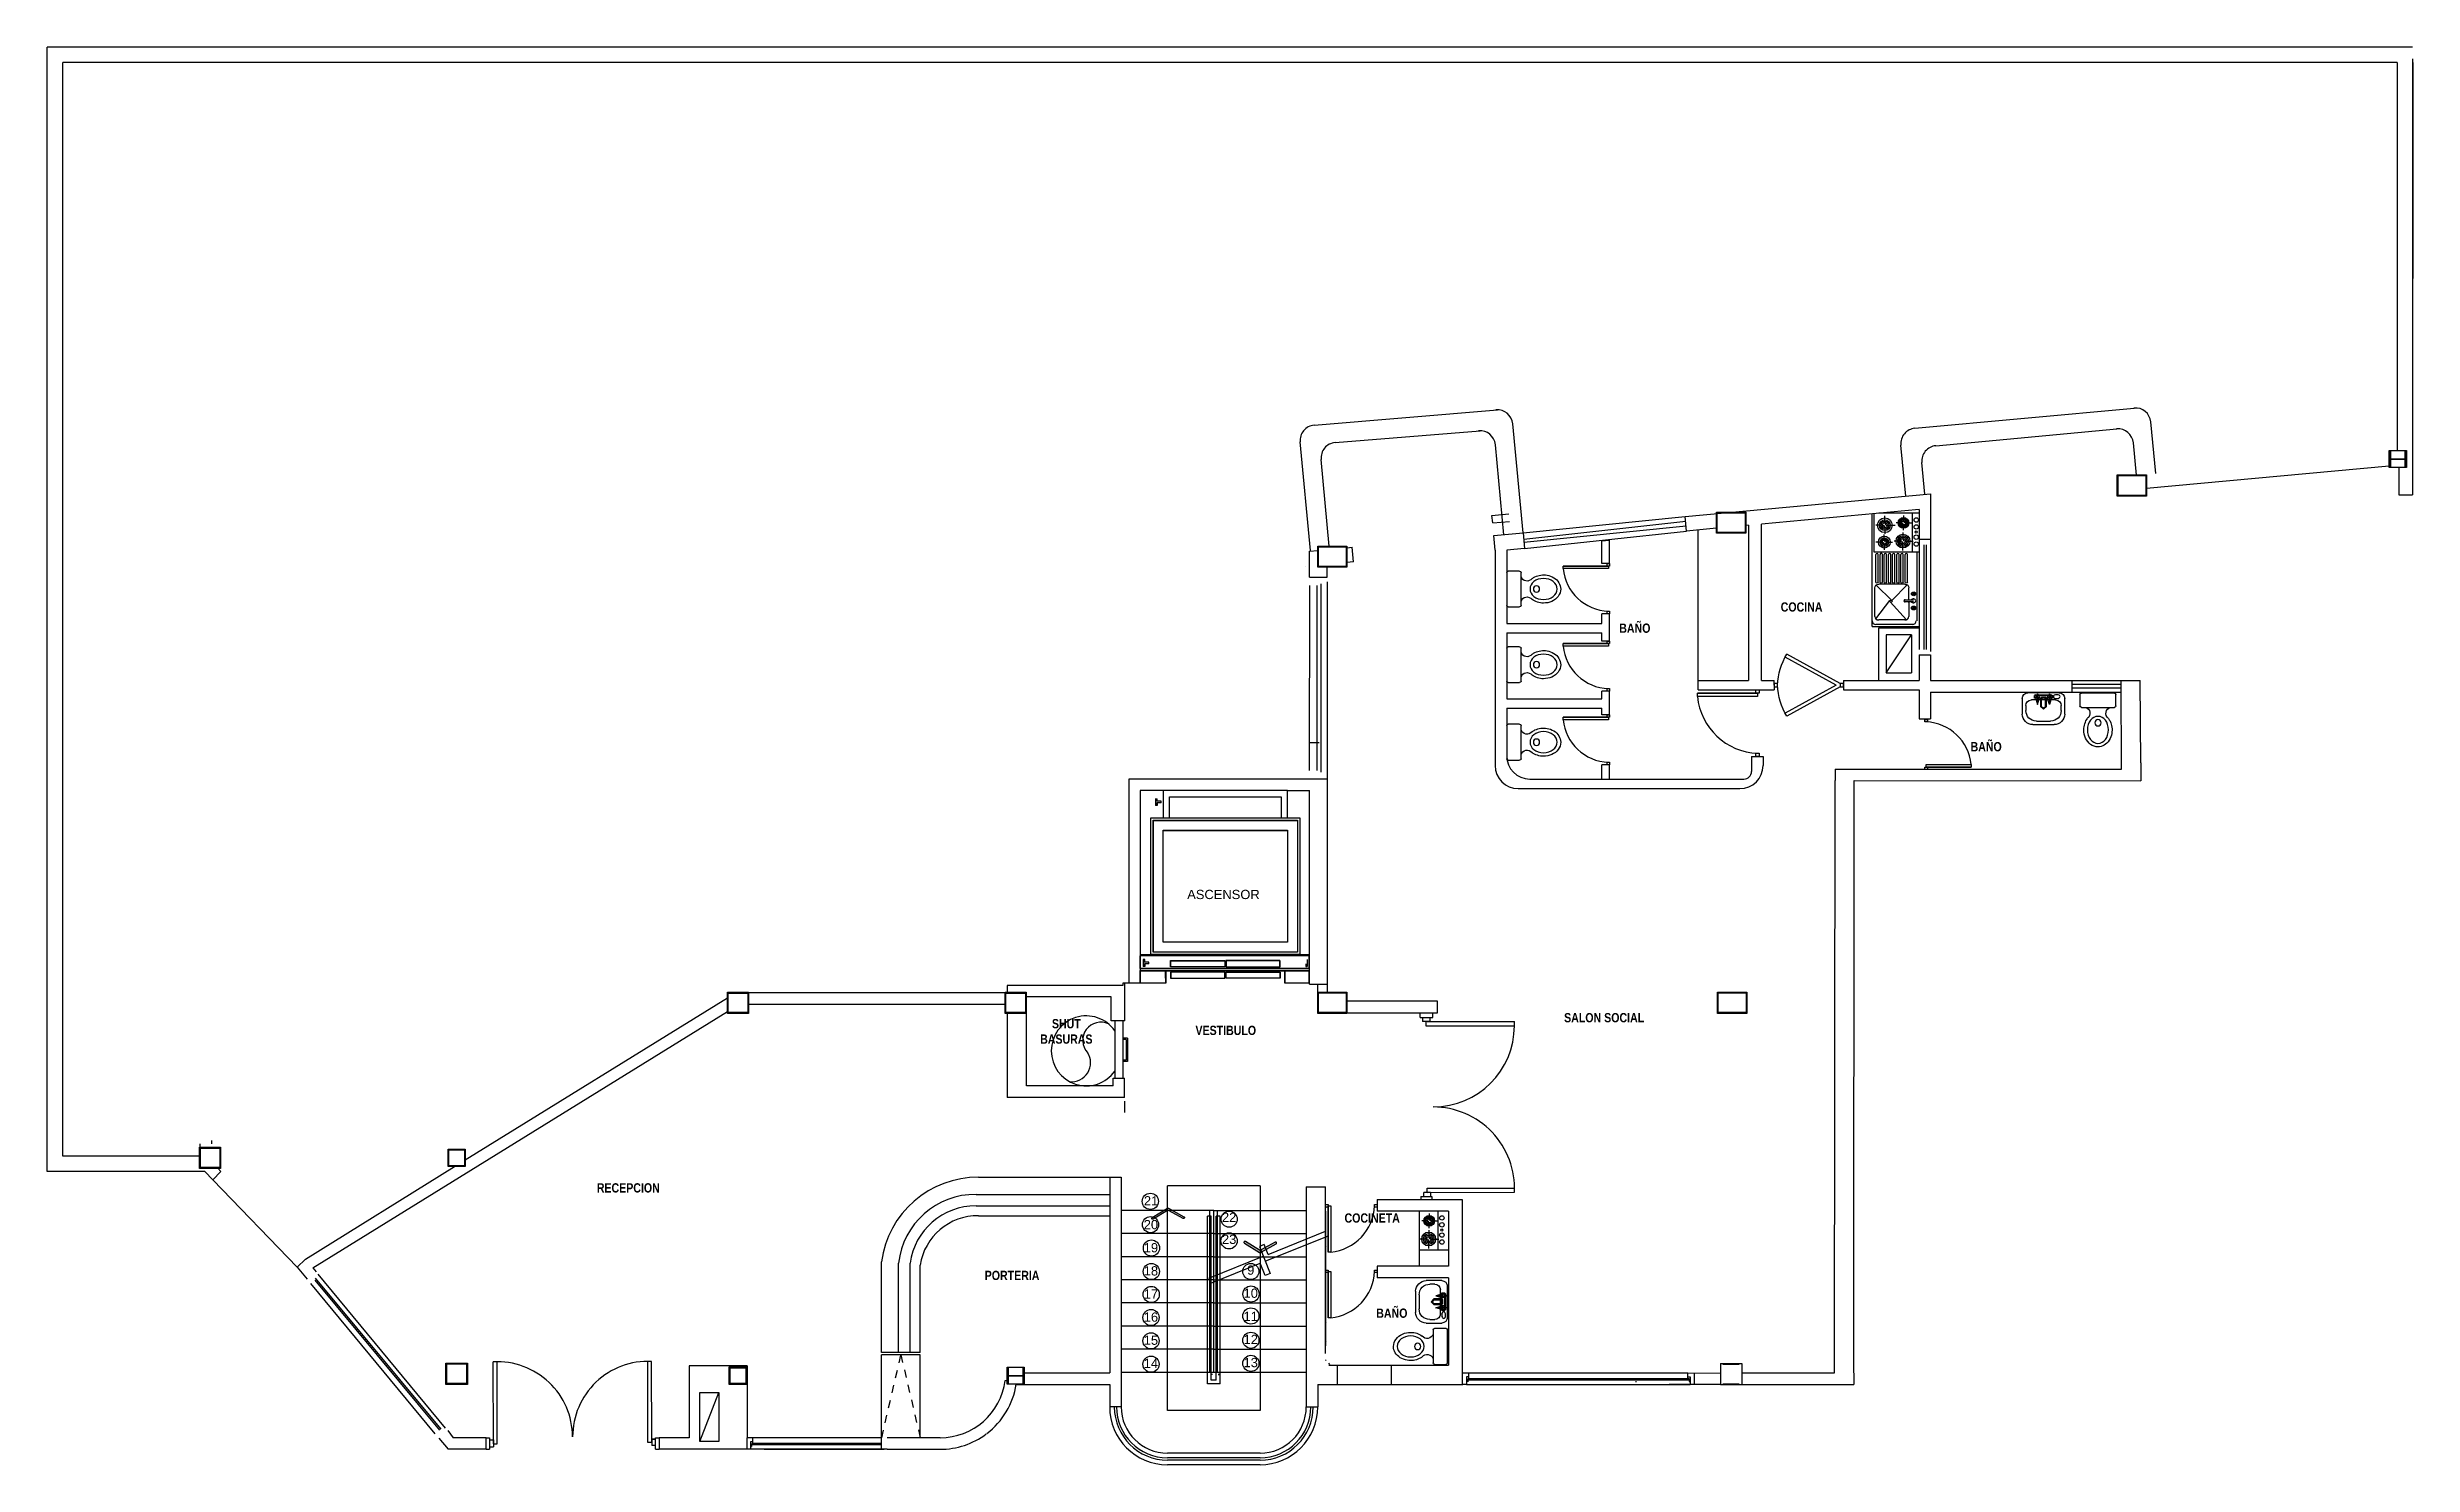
# Model space of a CAD drawing. Header units: millimetres. Extents: x 0 to 30.7, y 0 to 18.4.
import ezdxf
from ezdxf.enums import TextEntityAlignment as Align

# ---------------------------------------------------------------- set-up
doc = ezdxf.new("R2010")
doc.units = ezdxf.units.MM
doc.header["$LTSCALE"] = 0.5
doc.linetypes.add('DASHED', pattern=[19.05, 12.7, -6.35])
doc.linetypes.add('RAYITAS', pattern=[0.375, 0.25, -0.125])
doc.layers.add('EDIFICIO', color=8, linetype='Continuous')
doc.styles.get("Standard").update_dxf_attribs({"font": 'arial.ttf'})

# ---------------------------------------------------------------- blocks, each defined once
blk = doc.blocks.new('puerta vaiven')
for p, q in [((-0.023, 0.045), (-0.404, 0.735)), ((0, 0.097), (-0.365, 0.757)), ((-0.023, 0.9), (0.022, 0.9)), ((-0.023, 0.855), (-0.023, 0.9)), ((0, 0.855), (-0.023, 0.855)), ((0.022, 0.855), (0, 0.855)), ((0, 0.097), (0.365, 0.757)), ((0.022, 0.9), (0.022, 0.855)), ((0.022, 0.045), (0.404, 0.735)), ((-0.023, 0.045), (0.022, 0.045)), ((-0.023, 0), (-0.023, 0.045)), ((0, 0), (-0.023, 0)), ((-0.023, 0.045), (0.022, 0.045)), ((0.022, 0), (0, 0)), ((0.022, 0.045), (0.022, 0))]:
    blk.add_line(p, q)
for centre, start, end in [((0.032, 0.01), 92.1815, 121.0201), ((-0.032, 0.01), 58.9799, 87.8185)]:
    blk.add_arc(centre, 0.846, start, end)
blk = doc.blocks.new('PUERTA2')
for p, q in [((-0.1, 0.925), (-0.05, 0.925)), ((-0.1, 0.025), (-0.1, 0.925)), ((-0.05, 0.925), (-0.05, 0.025)), ((-0.05, 0.025), (-0.05, 0.925)), ((-1, 0.05), (-0.95, 0.05)), ((-1, 0), (-1, 0.05)), ((-0.95, 0), (-1, 0)), ((-0.95, 0.05), (-0.95, 0.025)), ((-0.95, 0.025), (-0.95, 0)), ((-0.05, 0.025), (-0.1, 0.025)), ((-0.05, 0.05), (0, 0.05)), ((-0.05, 0), (-0.05, 0.05)), ((0, 0), (-0.05, 0)), ((0, 0.05), (0, 0.025)), ((0, 0.025), (0, 0))]:
    blk.add_line(p, q)
blk.add_arc((-0.011, -0.011), 0.94, 95.4546, 177.8185)
blk = doc.blocks.new('INODORO')
for p, q in [((0, -0.23), (0, 0.23)), ((0.02, 0.25), (0.18, 0.25)), ((0.2, 0.23), (0.2, -0.23)), ((0.18, -0.25), (0.02, -0.25))]:
    blk.add_line(p, q)
blk.add_circle((0.414, 0), 0.0438)
for centre, radius, start, end in [((0.02, 0.23), 0.02, 90, 180), ((0.18, 0.23), 0.02, 0, 90), ((0.283, 0.197), 0.0864, 196.4375, 322.7515), ((0.02, -0.23), 0.02, 180, 270), ((0.18, -0.23), 0.02, 270, 0), ((0.283, -0.197), 0.0864, 37.1646, 163.5625)]:
    blk.add_arc(centre, radius, start, end)
blk.add_ellipse((0.512, 0), major_axis=(0.188, 0), ratio=0.77871)
blk.add_open_spline([(0.352, -0.145), (0.364, -0.154), (0.378, -0.163), (0.444, -0.194), (0.504, -0.202), (0.629, -0.181), (0.692, -0.143), (0.741, -0.061), (0.75, -0.03), (0.75, 0), (0.75, 0.036), (0.737, 0.072), (0.671, 0.163), (0.591, 0.196), (0.453, 0.196), (0.396, 0.177), (0.352, 0.144)], degree=3, knots=[3.942102, 3.942102, 3.942102, 3.942102, 4.162638, 4.162638, 4.924422, 4.924422, 5.847984, 5.847984, 6.283185, 6.283185, 6.283185, 6.801532, 6.801532, 7.861895, 7.861895, 8.624417, 8.624417, 8.624417, 8.624417])
blk = doc.blocks.new('lavadero')
for p, q in [((-0.22, 0), (0.22, 0)), ((-0.3, -0.3), (-0.3, -0.08)), ((-0.25, -0.25), (-0.25, -0.18)), ((-0.17, -0.1), (0.17, -0.1)), ((-0.111, -0.027), (-0.125, -0.039)), ((0.129, -0.039), (-0.125, -0.039)), ((-0.125, -0.039), (-0.125, -0.077)), ((-0.125, -0.077), (0.129, -0.077)), ((-0.083, -0.014), (-0.111, -0.065)), ((0.115, -0.027), (-0.111, -0.027)), ((-0.054, -0.065), (-0.111, -0.065)), ((-0.111, -0.065), (-0.083, -0.166)), ((-0.083, -0.014), (-0.083, -0.166)), ((-0.083, -0.014), (-0.054, -0.065)), ((-0.083, -0.166), (-0.054, -0.065)), ((-0.04, -0.077), (-0.026, -0.065)), ((-0.04, -0.192), (-0.04, -0.077)), ((0.002, -0.23), (-0.04, -0.192)), ((-0.026, -0.065), (0.03, -0.065)), ((-0.026, -0.09), (-0.012, -0.077)), ((-0.026, -0.192), (-0.026, -0.09)), ((0.002, -0.217), (-0.026, -0.192)), ((0.03, -0.192), (0.002, -0.217)), ((0.002, -0.23), (0.044, -0.192)), ((0.03, -0.09), (0.016, -0.077)), ((0.044, -0.077), (0.03, -0.065)), ((0.03, -0.192), (0.03, -0.09)), ((0.044, -0.077), (0.044, -0.192)), ((0.087, -0.014), (0.058, -0.065)), ((0.087, -0.166), (0.058, -0.065)), ((0.087, -0.065), (0.058, -0.065)), ((0.087, -0.065), (0.087, -0.014)), ((0.087, -0.014), (0.115, -0.065)), ((0.087, -0.065), (0.115, -0.065)), ((0.087, -0.065), (0.087, -0.166)), ((0.115, -0.065), (0.087, -0.166)), ((0.115, -0.027), (0.129, -0.039)), ((0.129, -0.077), (0.129, -0.039)), ((0.25, -0.18), (0.25, -0.25)), ((0.3, -0.08), (0.3, -0.3)), ((0.15, -0.45), (-0.15, -0.45)), ((0.1, -0.4), (-0.1, -0.4))]:
    blk.add_line(p, q)
for centre, radius, start, end in [((0.22, -0.08), 0.08, 0, 90), ((-0.22, -0.08), 0.08, 90, 180), ((-0.15, -0.3), 0.15, 180, 270), ((-0.17, -0.18), 0.08, 90, 180), ((-0.1, -0.25), 0.15, 180, 270), ((0.1, -0.25), 0.15, 270, 0), ((0.15, -0.3), 0.15, 270, 0), ((0.17, -0.18), 0.08, 0, 90)]:
    blk.add_arc(centre, radius, start, end)
blk.add_ellipse((-0.188, -0.053), major_axis=(-0.0489, 0.001), ratio=0.561716)
blk = doc.blocks.new('A$C1977046D')
for points in [[(0.583, 0.135), (0.606, 0.037), (0.654, 0.049), (0.591, 0.317), (0.64, 0.328), (0.669, 0.206)], [(1.173, 0.274), (0.631, 0.146)], [(1.161, 0.322), (0.669, 0.206)], [(0.62, 0.195), (0, 0.049)], [(0.583, 0.135), (0.011, 0)]]:
    blk.add_lwpolyline(points)

msp = doc.modelspace()

# ---------------------------------------------------------------- hatches: boundary and pattern name
at = {"layer": 'EDIFICIO'}
for points in [[(14.749, 3.202, 0.414348), (14.744, 3.219), (14.542, 3.329, 0.267949), (14.529, 3.329), (14.333, 3.209, 0.417112), (14.328, 3.192, 0.411321), (14.346, 3.188), (14.53, 3.3, -0.267949), (14.542, 3.3), (14.732, 3.197, 0.414079)], [(15.944, 2.883, -0.414348), (15.939, 2.866), (15.736, 2.755, -0.267949), (15.724, 2.756), (15.527, 2.875, -0.417112), (15.523, 2.893, -0.411321), (15.54, 2.897), (15.725, 2.784, 0.267949), (15.737, 2.784), (15.927, 2.888, -0.414079)]]:
    msp.add_hatch(color=256, dxfattribs=at).paths.add_polyline_path(points)

# ---------------------------------------------------------------- linework, layer by layer
for p, q in [((30.681, 18.396), (0, 18.396)), ((0, 3.804), (0, 18.396)), ((30.481, 18.196), (0.2, 18.196)), ((0.2, 4.004), (0.2, 18.196)), ((16.431, 13.491), (18.809, 13.691)), ((16.431, 13.491), (18.809, 13.691)), ((19.142, 12.093), (19.008, 13.51)), ((19.142, 12.093), (19.008, 13.51)), ((24.223, 13.451), (27.067, 13.714)), ((24.223, 13.451), (27.067, 13.714)), ((27.348, 12.864), (27.285, 13.534)), ((27.348, 12.864), (27.285, 13.534)), ((16.383, 11.865), (16.25, 13.273)), ((16.383, 11.865), (16.25, 13.273)), ((16.704, 13.265), (18.584, 13.419)), ((16.704, 13.265), (18.584, 13.419)), ((18.893, 12.069), (18.783, 13.238)), ((18.893, 12.069), (18.783, 13.238)), ((24.105, 12.571), (24.043, 13.233)), ((24.105, 12.571), (24.043, 13.233)), ((24.496, 13.225), (26.842, 13.442)), ((24.496, 13.225), (26.842, 13.442)), ((27.099, 12.841), (27.059, 13.262)), ((27.099, 12.841), (27.059, 13.262)), ((16.629, 11.923), (16.523, 13.047)), ((16.629, 11.923), (16.523, 13.047)), ((24.354, 12.595), (24.315, 13.007)), ((24.354, 12.595), (24.315, 13.007)), ((30.398, 13.055), (30.398, 13.154)), ((30.398, 13.055), (30.398, 13.154)), ((30.398, 13.055), (30.398, 13.154)), ((30.398, 13.055), (30.581, 13.055)), ((30.398, 13.055), (30.581, 13.055)), ((30.398, 13.055), (30.581, 13.055)), ((30.398, 12.95), (30.398, 13.049)), ((30.398, 13.049), (30.581, 13.049)), ((30.398, 12.95), (30.398, 13.049)), ((30.398, 13.049), (30.581, 13.049)), ((30.398, 12.95), (30.398, 13.049)), ((30.398, 13.049), (30.581, 13.049)), ((30.5, 12.94), (30.5, 12.589)), ((30.581, 13.154), (30.581, 13.055)), ((30.581, 13.154), (30.581, 13.055)), ((30.581, 13.154), (30.581, 13.055)), ((30.581, 13.049), (30.581, 12.95)), ((30.581, 13.049), (30.581, 12.95)), ((30.581, 13.049), (30.581, 12.95)), ((21.246, 12.307), (24.429, 12.601)), ((24.429, 12.601), (24.429, 11.968)), ((30.5, 12.589), (30.68, 12.589)), ((18.738, 12.321), (18.958, 12.34)), ((18.748, 12.222), (18.738, 12.321)), ((19.142, 12.093), (21.246, 12.307)), ((21.264, 12.117), (21.246, 12.307)), ((24.279, 12.396), (22.237, 12.207)), ((23.669, 10.877), (23.669, 12.34)), ((23.835, 12.222), (23.835, 12.315)), ((24.076, 12.317), (24.076, 12.254)), ((24.279, 12.396), (24.279, 11.848)), ((24.279, 12.336), (24.279, 11.848)), ((24.429, 12.35), (24.429, 11.968)), ((18.748, 12.222), (18.966, 12.24)), ((18.763, 12.058), (19.142, 12.093)), ((18.78, 11.868), (18.763, 12.058)), ((19.142, 12.093), (19.162, 11.891)), ((19.151, 12.012), (21.253, 12.246)), ((19.154, 11.972), (21.257, 12.184)), ((19.162, 11.891), (21.264, 12.117)), ((20.165, 11.991), (20.265, 12.001)), ((20.165, 11.695), (20.165, 11.991)), ((20.265, 11.695), (20.265, 12.001)), ((21.413, 10.056), (21.413, 12.131)), ((22.068, 12.192), (22.068, 10.179)), ((22.237, 10.179), (22.237, 12.207)), ((23.805, 12.192), (23.719, 12.192)), ((23.798, 11.974), (23.72, 11.974)), ((23.828, 12.004), (23.828, 12.073)), ((23.835, 12.162), (23.835, 12.079)), ((23.858, 11.974), (23.934, 11.974)), ((23.865, 12.192), (23.969, 12.192)), ((24.04, 11.987), (23.954, 11.987)), ((24.046, 12.224), (23.983, 12.224)), ((24.07, 12.1), (24.07, 12.017)), ((24.076, 12.13), (24.076, 12.194)), ((24.1, 11.987), (24.204, 11.987)), ((24.106, 12.224), (24.181, 12.224)), ((24.279, 12.01), (24.429, 12.01)), ((24.429, 11.968), (24.429, 10.552)), ((16.37, 11.52), (16.371, 11.856)), ((16.371, 11.856), (16.478, 11.866)), ((16.858, 11.901), (16.926, 11.907)), ((16.943, 11.717), (16.926, 11.907)), ((18.78, 11.868), (18.78, 9.074)), ((18.93, 11.868), (18.93, 10.918)), ((19.347, 11.907), (19.347, 11.91)), ((20.265, 11.695), (20.165, 11.695)), ((23.719, 11.455), (23.719, 11.814)), ((23.749, 11.455), (23.749, 11.814)), ((23.773, 11.455), (23.773, 11.814)), ((23.803, 11.455), (23.803, 11.814)), ((23.827, 11.455), (23.827, 11.814)), ((23.828, 11.944), (23.828, 11.872)), ((23.857, 11.455), (23.857, 11.814)), ((23.881, 11.455), (23.881, 11.814)), ((23.911, 11.455), (23.911, 11.814)), ((23.935, 11.455), (23.935, 11.814)), ((23.965, 11.455), (23.965, 11.814)), ((23.989, 11.455), (23.989, 11.814)), ((24.019, 11.455), (24.019, 11.814)), ((24.043, 11.455), (24.043, 11.814)), ((24.07, 11.864), (24.07, 11.957)), ((24.073, 11.455), (24.073, 11.814)), ((24.097, 11.455), (24.097, 11.814)), ((24.127, 11.455), (24.127, 11.814)), ((24.253, 10.954), (24.253, 11.849)), ((24.279, 11.938), (24.279, 10.582)), ((16.37, 11.41), (16.369, 9.009)), ((16.372, 11.52), (16.6, 11.52)), ((16.6, 11.52), (16.6, 11.648)), ((16.6, 11.456), (16.6, 8.963)), ((23.704, 11.008), (23.704, 11.381)), ((23.722, 11.414), (23.926, 11.217)), ((24.094, 11.426), (23.758, 11.426)), ((24.13, 11.422), (23.926, 11.217)), ((24.148, 11.22), (24.148, 11.381)), ((23.72, 10.976), (23.9, 11.214)), ((24.117, 10.967), (23.902, 11.198)), ((24.208, 11.22), (24.104, 11.22)), ((24.104, 11.201), (24.208, 11.201)), ((24.148, 11.201), (24.148, 11.008)), ((24.148, 11.188), (24.148, 11.201)), ((18.93, 10.918), (20.165, 10.918)), ((18.93, 10.798), (20.165, 10.798)), ((18.93, 10.798), (18.93, 9.938)), ((20.165, 10.918), (20.165, 11.045)), ((20.265, 11.045), (20.165, 11.045)), ((20.165, 10.69), (20.165, 10.798)), ((20.265, 10.69), (20.265, 11.045)), ((23.669, 10.877), (24.279, 10.877)), ((24.203, 10.904), (23.719, 10.904)), ((24.279, 10.856), (23.752, 10.856)), ((23.752, 10.856), (23.752, 10.179)), ((24.094, 10.963), (23.758, 10.963)), ((23.852, 10.772), (23.852, 10.279)), ((24.179, 10.772), (23.852, 10.772)), ((23.852, 10.279), (24.179, 10.772)), ((23.86, 10.856), (23.86, 10.877)), ((24, 10.856), (24, 10.877)), ((24.14, 10.856), (24.14, 10.877)), ((24.179, 10.772), (24.179, 10.279)), ((20.265, 10.69), (20.165, 10.69)), ((24.279, 10.51), (24.429, 10.51)), ((24.279, 10.51), (24.279, 10.178)), ((24.429, 10.51), (24.429, 10.178)), ((21.413, 10.179), (22.068, 10.179)), ((21.841, 10.179), (21.841, 10.179)), ((22.237, 10.179), (22.399, 10.179)), ((22.399, 10.117), (22.399, 10.179)), ((23.299, 10.179), (23.299, 10.056)), ((23.299, 10.179), (24.279, 10.179)), ((23.852, 10.279), (24.179, 10.279)), ((24.429, 10.179), (24.429, 10.178)), ((24.429, 10.178), (26.263, 10.178)), ((26.263, 10.028), (26.263, 10.178)), ((26.263, 10.178), (27.147, 10.178)), ((26.263, 10.129), (26.902, 10.129)), ((26.904, 9.028), (26.902, 10.178)), ((27.154, 9.109), (27.147, 10.178)), ((18.93, 9.938), (20.165, 9.938)), ((18.93, 9.818), (20.165, 9.818)), ((18.93, 9.818), (18.93, 9.198)), ((20.165, 9.938), (20.165, 10.04)), ((20.265, 10.04), (20.165, 10.04)), ((20.165, 9.734), (20.165, 9.818)), ((20.265, 9.734), (20.265, 10.04)), ((21.413, 10.056), (22.399, 10.056)), ((22.399, 10.117), (22.399, 10.056)), ((23.299, 10.056), (24.279, 10.056)), ((24.279, 10.056), (24.279, 9.678)), ((24.429, 10.028), (24.429, 9.678)), ((24.429, 10.028), (26.263, 10.028)), ((26.263, 10.081), (26.904, 10.081)), ((26.263, 10.028), (26.904, 10.028)), ((20.265, 9.734), (20.165, 9.734)), ((24.279, 9.678), (24.429, 9.678)), ((16.499, 9.367), (16.379, 9.367)), ((16.6, 8.898), (14.029, 8.898)), ((14.029, 8.898), (14.029, 6.251)), ((16.6, 8.963), (16.6, 6.236)), ((19.23, 8.898), (20.165, 8.898)), ((20.056, 8.898), (22.006, 8.898)), ((20.165, 8.898), (20.165, 9.084)), ((20.265, 9.084), (20.165, 9.084)), ((20.265, 8.898), (20.265, 9.084)), ((22.106, 9.19), (22.256, 9.19)), ((22.106, 9.19), (22.106, 8.998)), ((22.256, 9.19), (22.256, 9.074)), ((23.189, 9.028), (26.904, 9.028)), ((23.189, 9.028), (23.189, 8.878)), ((27.154, 9.109), (27.154, 8.877)), ((14.175, 8.751), (14.175, 6.251)), ((14.474, 8.751), (14.175, 8.751)), ((14.373, 8.646), (14.373, 8.558)), ((14.374, 8.644), (14.374, 8.556)), ((14.393, 8.613), (14.393, 8.646)), ((14.446, 8.613), (14.393, 8.613)), ((14.446, 8.592), (14.393, 8.592)), ((14.393, 8.592), (14.393, 8.558)), ((14.394, 8.611), (14.394, 8.644)), ((14.448, 8.611), (14.394, 8.611)), ((14.446, 8.592), (14.446, 8.613)), ((14.448, 8.59), (14.448, 8.611)), ((16.086, 8.751), (16.37, 8.751)), ((16.37, 6.236), (16.37, 8.751)), ((19.08, 8.774), (21.956, 8.774)), ((23.183, 1.193), (23.189, 8.878)), ((23.433, 1.193), (23.439, 8.878)), ((23.439, 8.878), (27.154, 8.877)), ((14.393, 8.558), (14.373, 8.558)), ((14.394, 8.556), (14.374, 8.556)), ((14.448, 8.59), (14.394, 8.59)), ((14.394, 8.59), (14.394, 8.556)), ((14.175, 6.444), (14.175, 6.606)), ((14.177, 6.442), (14.177, 6.603)), ((14.234, 6.556), (14.214, 6.556)), ((14.216, 6.556), (14.216, 6.467)), ((14.236, 6.554), (14.216, 6.554)), ((14.236, 6.467), (14.216, 6.467)), ((14.218, 6.554), (14.218, 6.465)), ((14.238, 6.465), (14.218, 6.465)), ((14.234, 6.523), (14.234, 6.556)), ((14.288, 6.523), (14.234, 6.523)), ((14.288, 6.501), (14.234, 6.501)), ((14.236, 6.52), (14.236, 6.554)), ((14.29, 6.52), (14.236, 6.52)), ((14.236, 6.501), (14.236, 6.467)), ((14.29, 6.499), (14.236, 6.499)), ((14.238, 6.499), (14.238, 6.465)), ((14.288, 6.501), (14.288, 6.523)), ((14.29, 6.499), (14.29, 6.52)), ((16.323, 6.501), (16.323, 6.467)), ((16.323, 6.467), (16.343, 6.467)), ((16.343, 6.556), (16.343, 6.467)), ((16.368, 6.444), (16.368, 6.606)), ((16.37, 6.442), (16.37, 6.603)), ((12.45, 6.221), (12.45, 6.131)), ((12.7, 6.221), (12.45, 6.221)), ((13.95, 6.221), (12.7, 6.221)), ((14.175, 6.251), (13.95, 6.251)), ((13.95, 6.251), (13.95, 6.221)), ((13.975, 5.761), (13.975, 6.251)), ((14.175, 6.251), (14.175, 6.412)), ((14.177, 6.249), (14.177, 6.41)), ((14.506, 6.315), (14.506, 6.412)), ((14.506, 6.412), (14.506, 6.251)), ((14.508, 6.313), (14.508, 6.41)), ((14.508, 6.41), (14.508, 6.249)), ((16.054, 6.251), (16.054, 6.412)), ((16.055, 6.249), (16.055, 6.41)), ((16.368, 6.251), (16.368, 6.412)), ((16.37, 6.249), (16.37, 6.41)), ((16.37, 6.236), (16.6, 6.236)), ((16.478, 6.133), (16.478, 6.236)), ((16.6, 6.236), (16.6, 6.133)), ((3.443, 2.557), (8.823, 5.883)), ((5.422, 3.957), (8.823, 6.059)), ((9.097, 6.13), (10.837, 6.13)), ((9.097, 5.975), (12.424, 5.975)), ((10.837, 6.13), (12.424, 6.13)), ((12.45, 5.858), (12.45, 4.766)), ((12.7, 4.917), (12.7, 6.071)), ((13.8, 6.071), (12.7, 6.071)), ((13.801, 5.761), (13.8, 6.071)), ((18.033, 6.016), (16.858, 6.016)), ((16.858, 5.866), (18.033, 5.866)), ((17.808, 5.805), (17.808, 5.871)), ((17.97, 5.806), (17.97, 5.871)), ((18.033, 5.866), (18.033, 6.016)), ((12.7, 5.022), (12.7, 5.771)), ((13.975, 5.761), (13.801, 5.761)), ((13.847, 5.761), (13.847, 5.016)), ((13.951, 5.761), (13.927, 5.761)), ((13.951, 5.761), (13.951, 5.016)), ((14.01, 5.535), (13.951, 5.535)), ((14.01, 5.535), (14.01, 5.235)), ((17.808, 5.805), (17.97, 5.806)), ((17.839, 5.806), (17.839, 5.752)), ((17.934, 5.752), (17.839, 5.752)), ((17.881, 5.752), (17.881, 5.698)), ((17.881, 5.697), (19.03, 5.697)), ((17.897, 5.751), (19.03, 5.751)), ((17.934, 5.806), (17.934, 5.752)), ((19.03, 5.697), (19.029, 5.751)), ((13.995, 5.52), (13.951, 5.52)), ((13.995, 5.25), (13.951, 5.25)), ((14.01, 5.235), (13.951, 5.235)), ((13.995, 5.52), (13.995, 5.25)), ((13.354, 4.917), (12.7, 4.917)), ((13.824, 4.917), (13.354, 4.917)), ((13.824, 4.916), (13.824, 5.016)), ((13.824, 5.016), (13.974, 5.016)), ((13.974, 4.766), (13.974, 5.016)), ((13.974, 4.766), (12.45, 4.766)), ((13.974, 4.72), (13.974, 4.57)), ((1.974, 4.004), (0.2, 4.004)), ((1.978, 4.164), (1.978, 4.12)), ((2.128, 4.206), (2.128, 4.164)), ((2.045, 3.804), (0, 3.804)), ((2.045, 3.804), (2.149, 3.696)), ((2.252, 3.804), (2.149, 3.696)), ((2.149, 3.696), (3.243, 2.565)), ((2.211, 3.847), (2.252, 3.804)), ((3.351, 2.669), (5.283, 3.871)), ((12.08, 3.732), (13.93, 3.732)), ((13.78, 3.732), (13.78, 1.191)), ((13.78, 3.732), (13.93, 3.732)), ((13.93, 3.732), (13.93, 1.042)), ((14.53, 0.702), (14.53, 3.619)), ((15.73, 3.619), (14.53, 3.619)), ((15.73, 3.619), (15.73, 2.871)), ((15.73, 3.6), (15.73, 0.702)), ((16.33, 3.607), (16.33, 1.042)), ((16.33, 3.607), (16.58, 3.607)), ((16.58, 1.443), (16.58, 3.607)), ((17.249, 3.44), (17.249, 3.29)), ((17.249, 3.44), (18.352, 3.44)), ((17.815, 3.481), (17.815, 3.44)), ((17.815, 3.481), (17.957, 3.481)), ((17.942, 3.535), (17.853, 3.535)), ((17.853, 3.481), (17.853, 3.535)), ((17.897, 3.589), (19.031, 3.59)), ((17.897, 3.535), (17.897, 3.589)), ((17.897, 3.535), (19.031, 3.536)), ((17.942, 3.535), (17.942, 3.481)), ((17.957, 3.481), (17.957, 3.44)), ((18.352, 3.44), (18.352, 1.04)), ((12.08, 3.232), (13.78, 3.232)), ((15.13, 3.3), (13.93, 3.3)), ((15.13, 3.3), (13.93, 3.3)), ((15.048, 1.048), (15.048, 3.225)), ((15.098, 3.225), (15.048, 3.225)), ((15.08, 1.2), (15.08, 3.3)), ((15.098, 1.098), (15.098, 3.225)), ((15.13, 1.2), (15.13, 3.3)), ((15.13, 3.3), (16.33, 3.3)), ((15.162, 1.098), (15.162, 3.225)), ((15.212, 3.225), (15.162, 3.225)), ((15.18, 1.2), (15.18, 3.3)), ((15.212, 1.048), (15.212, 3.225)), ((16.587, 3.328), (16.58, 3.335)), ((16.58, 3.291), (16.58, 1.542)), ((16.587, 3.081), (16.58, 3.088)), ((18.177, 3.29), (17.249, 3.29)), ((17.798, 2.576), (17.798, 3.29)), ((17.894, 3.166), (17.83, 3.166)), ((17.924, 3.259), (17.924, 3.196)), ((17.924, 3.072), (17.924, 3.136)), ((17.954, 3.166), (18.029, 3.166)), ((15.13, 3), (13.93, 3)), ((15.13, 3), (16.33, 3)), ((16.587, 2.834), (16.58, 2.841)), ((17.888, 2.929), (17.801, 2.929)), ((17.918, 3.042), (17.918, 2.959)), ((17.918, 2.806), (17.918, 2.899)), ((17.948, 2.929), (18.051, 2.929)), ((3.351, 2.669), (3.243, 2.565)), ((3.243, 2.565), (3.371, 2.41)), ((3.443, 2.557), (3.486, 2.505)), ((5.167, 0.474), (3.513, 2.473)), ((10.822, 1.455), (10.822, 2.632)), ((11.322, 1.455), (11.322, 2.589)), ((15.13, 2.7), (13.93, 2.7)), ((15.13, 2.7), (16.33, 2.7)), ((18.177, 2.576), (17.249, 2.576)), ((17.249, 2.576), (17.249, 2.426)), ((5.033, 0.401), (3.417, 2.354)), ((3.469, 2.397), (5.089, 0.448)), ((3.473, 2.42), (5.105, 0.461)), ((15.13, 2.4), (13.93, 2.4)), ((15.13, 2.4), (16.33, 2.4)), ((18.177, 2.426), (17.249, 2.426)), ((15.13, 2.1), (13.93, 2.1)), ((15.13, 2.1), (16.33, 2.1)), ((16.587, 1.846), (16.58, 1.854)), ((15.13, 1.8), (13.93, 1.8)), ((15.13, 1.8), (16.33, 1.8)), ((16.587, 1.599), (16.58, 1.607)), ((5.436, 1.308), (5.436, 1.054)), ((5.436, 1.308), (5.436, 1.054)), ((5.436, 1.308), (5.436, 1.054)), ((5.436, 1.308), (5.436, 1.054)), ((5.436, 1.308), (5.436, 1.054)), ((5.787, 0.272), (5.785, 1.337)), ((5.837, 0.272), (5.835, 1.337)), ((7.79, 0.29), (7.788, 1.34)), ((7.84, 0.29), (7.838, 1.34)), ((9.078, 1.282), (8.327, 1.282)), ((8.327, 1.282), (8.327, 0.35)), ((9.078, 1.282), (9.078, 0.35)), ((11.322, 1.455), (10.822, 1.455)), ((10.822, 0.2), (10.822, 1.426)), ((11.322, 1.426), (10.822, 1.426)), ((11.322, 0.35), (11.322, 1.426)), ((12.469, 1.159), (12.469, 1.258)), ((12.469, 1.159), (12.469, 1.258)), ((12.652, 1.258), (12.652, 1.159)), ((12.652, 1.258), (12.652, 1.159)), ((12.663, 1.258), (12.663, 1.054)), ((12.663, 1.258), (12.663, 1.054)), ((12.663, 1.258), (12.663, 1.054)), ((15.13, 1.5), (13.93, 1.5)), ((15.13, 1.5), (16.33, 1.5)), ((16.587, 1.352), (16.58, 1.36)), ((16.637, 1.302), (16.621, 1.319)), ((16.623, 1.29), (18.177, 1.29)), ((16.73, 1.29), (16.73, 1.04)), ((17.43, 1.29), (17.43, 1.04)), ((21.702, 1.314), (21.979, 1.314)), ((21.702, 1.314), (21.702, 1.04)), ((21.734, 1.304), (21.947, 1.304)), ((21.979, 1.314), (21.979, 1.04)), ((5.436, 1.054), (5.417, 1.054)), ((5.436, 1.054), (5.417, 1.054)), ((5.436, 1.054), (5.417, 1.054)), ((5.436, 1.054), (5.417, 1.054)), ((5.436, 1.054), (5.417, 1.054)), ((8.463, 0.3), (8.463, 0.939)), ((8.463, 0.939), (8.709, 0.939)), ((8.463, 0.3), (8.709, 0.939)), ((8.709, 0.939), (8.709, 0.3)), ((12.423, 1.093), (12.449, 1.093)), ((12.469, 1.159), (12.652, 1.159)), ((12.469, 1.159), (12.652, 1.159)), ((12.469, 1.054), (12.469, 1.153)), ((12.469, 1.153), (12.652, 1.153)), ((12.469, 1.054), (12.469, 1.153)), ((12.469, 1.153), (12.652, 1.153)), ((12.567, 1.042), (13.78, 1.042)), ((12.652, 1.153), (12.652, 1.054)), ((12.652, 1.153), (12.652, 1.054)), ((12.673, 1.191), (13.78, 1.191)), ((13.78, 1.042), (13.78, 0.75)), ((13.93, 1.2), (15.13, 1.2)), ((13.93, 1.2), (13.93, 0.75)), ((15.212, 1.048), (15.048, 1.048)), ((15.162, 1.098), (15.098, 1.098)), ((15.13, 1.2), (16.33, 1.2)), ((15.186, 1.172), (15.206, 1.172)), ((16.33, 1.2), (16.33, 0.75)), ((16.33, 1.04), (16.333, 1.04)), ((16.48, 1.04), (18.36, 1.04)), ((16.48, 1.04), (16.48, 0.75)), ((18.44, 1.19), (18.352, 1.19)), ((18.41, 1.04), (18.36, 1.04)), ((18.41, 1.139), (18.41, 1.04)), ((18.41, 1.04), (21.31, 1.042)), ((18.425, 1.114), (18.44, 1.114)), ((18.425, 1.114), (18.425, 1.077)), ((21.295, 1.097), (18.426, 1.097)), ((18.44, 1.134), (18.44, 1.19)), ((21.28, 1.187), (18.44, 1.19)), ((21.295, 1.115), (18.441, 1.115)), ((20.599, 1.078), (20.614, 1.078)), ((21.702, 1.042), (21.036, 1.042)), ((21.28, 1.19), (21.702, 1.191)), ((21.28, 1.136), (21.28, 1.19)), ((21.295, 1.115), (21.295, 1.079)), ((21.295, 1.079), (21.31, 1.079)), ((21.31, 1.14), (21.31, 1.04)), ((21.36, 1.19), (21.36, 1.04)), ((21.702, 1.04), (21.979, 1.04)), ((21.734, 1.05), (21.947, 1.05)), ((21.979, 1.192), (23.183, 1.193)), ((21.979, 1.042), (23.433, 1.04)), ((23.433, 1.19), (23.433, 1.04)), ((13.93, 0.75), (13.78, 0.75)), ((15.73, 0.702), (14.53, 0.702)), ((16.33, 0.75), (16.48, 0.75)), ((5.079, 0.346), (5.2, 0.2)), ((5.194, 0.442), (5.263, 0.35)), ((5.692, 0.2), (5.691, 0.35)), ((5.691, 0.35), (5.736, 0.35)), ((5.736, 0.35), (5.736, 0.2)), ((5.736, 0.321), (5.786, 0.321)), ((5.786, 0.321), (5.787, 0.233)), ((7.84, 0.331), (7.84, 0.249)), ((7.89, 0.331), (7.84, 0.331)), ((7.84, 0.331), (7.89, 0.331)), ((7.891, 0.2), (7.89, 0.35)), ((7.89, 0.35), (7.935, 0.35)), ((7.935, 0.35), (7.936, 0.2)), ((9.078, 0.2), (9.078, 0.35)), ((9.327, 0.35), (9.078, 0.35)), ((9.15, 0.294), (9.15, 0.35)), ((10.823, 0.35), (9.15, 0.35)), ((5.692, 0.2), (5.736, 0.2)), ((5.737, 0.232), (5.787, 0.233)), ((5.786, 0.272), (5.836, 0.272)), ((7.84, 0.29), (7.79, 0.29)), ((7.89, 0.249), (7.84, 0.249)), ((7.891, 0.2), (7.936, 0.2)), ((8.709, 0.3), (8.463, 0.3)), ((9.12, 0.298), (9.12, 0.2)), ((9.12, 0.237), (9.135, 0.237)), ((9.135, 0.273), (9.15, 0.273)), ((9.135, 0.273), (9.135, 0.237)), ((9.15, 0.256), (9.135, 0.256)), ((10.823, 0.274), (9.15, 0.274)), ((10.823, 0.256), (9.15, 0.256)), ((9.297, 0.2), (10.853, 0.2)), ((10.895, 0.2), (11.58, 0.2))]:
    msp.add_line(p, q, dxfattribs=at)
at = {"layer": 'EDIFICIO', "linetype": 'DASHED'}
for p, q in [((30.481, 18.196), (30.48, 13.164)), ((30.682, 18.198), (30.68, 12.589)), ((30.681, 18.246), (30.681, 12.588))]:
    msp.add_line(p, q, dxfattribs=at)
at = {"layer": 'EDIFICIO', "ltscale": 0.05}
for p, q in [((30.378, 12.961), (27.231, 12.67)), ((21.651, 12.153), (21.264, 12.117)), ((22.068, 12.192), (22.031, 12.188)), ((16.32, 11.66), (16.32, 11.66)), ((16.943, 11.717), (16.858, 11.71)), ((19.162, 11.891), (18.93, 11.868)), ((13.93, 3.482), (13.93, 1.042)), ((18.177, 3.29), (18.177, 2.576)), ((18.177, 2.426), (18.177, 1.29)), ((5.691, 0.35), (5.263, 0.35)), ((8.327, 0.35), (7.935, 0.35)), ((11.58, 0.35), (10.895, 0.35)), ((11.58, 0.35), (11.222, 0.35)), ((5.692, 0.2), (5.2, 0.2)), ((5.692, 0.2), (5.2, 0.2)), ((9.297, 0.2), (7.936, 0.2)), ((10.895, 0.2), (9.12, 0.2)), ((15.73, 0.15), (14.53, 0.15)), ((15.73, 0), (14.53, 0))]:
    msp.add_line(p, q, dxfattribs=at)
at = {"layer": 'EDIFICIO', "linetype": 'ByBlock'}
for p, q in [((23.692, 12.342), (23.692, 11.848)), ((24.279, 12.348), (23.755, 12.348)), ((24.192, 11.848), (24.192, 12.348)), ((23.692, 11.848), (24.279, 11.848)), ((18.177, 3.29), (17.798, 3.29)), ((18.039, 2.79), (18.039, 3.29)), ((17.798, 2.79), (18.177, 2.79))]:
    msp.add_line(p, q, dxfattribs=at)
at = {"layer": 'EDIFICIO', "ltscale": 0.025}
for p, q in [((24.34, 11.938), (24.34, 10.582)), ((24.37, 11.938), (24.37, 10.582)), ((16.472, 9.009), (16.472, 11.41)), ((16.522, 8.986), (16.522, 11.433)), ((15.73, 0.09), (14.53, 0.09)), ((15.73, 0.09), (14.53, 0.09)), ((15.73, 0.06), (14.53, 0.06)), ((15.73, 0.06), (14.53, 0.06))]:
    msp.add_line(p, q, dxfattribs=at)
at = {"layer": 'EDIFICIO', "ltscale": 0.06}
for p, q in [((12.049, 3.508), (13.78, 3.508)), ((12.049, 3.358), (13.78, 3.358)), ((11.041, 1.455), (11.041, 2.615)), ((11.191, 1.455), (11.191, 2.615))]:
    msp.add_line(p, q, dxfattribs=at)
at = {"layer": 'EDIFICIO', "linetype": 'RAYITAS', "ltscale": 0.58}
for p, q in [((10.823, 0.35), (11.072, 1.426)), ((11.072, 1.426), (11.322, 0.35))]:
    msp.add_line(p, q, dxfattribs=at)
at = {"layer": 'EDIFICIO', "ltscale": 0.6}
for p, q in [((15.115, 1.172), (15.098, 1.172)), ((15.206, 1.172), (15.186, 1.172))]:
    msp.add_line(p, q, dxfattribs=at)
at = {"layer": 'EDIFICIO'}
for points in [[(30.378, 13.164), (30.602, 13.164), (30.602, 12.94), (30.378, 12.94)], [(30.378, 13.164), (30.602, 13.164), (30.602, 12.94), (30.378, 12.94)], [(30.378, 13.164), (30.602, 13.164), (30.602, 12.94), (30.378, 12.94)], [(27.231, 12.57), (26.85, 12.57), (26.85, 12.846), (27.231, 12.846)], [(22.031, 12.089), (21.651, 12.089), (21.651, 12.364), (22.031, 12.364)], [(16.858, 11.648), (16.478, 11.648), (16.478, 11.923), (16.858, 11.923)], [(14.313, 8.395), (16.247, 8.395), (16.247, 6.622), (14.313, 6.622)], [(14.345, 8.363), (16.215, 8.363), (16.215, 6.654), (14.345, 6.654)], [(14.347, 8.361), (16.217, 8.361), (16.217, 6.652), (14.347, 6.652)], [(14.474, 8.234), (16.086, 8.234), (16.086, 6.783), (14.474, 6.783)], [(14.476, 8.232), (16.088, 8.232), (16.088, 6.781), (14.476, 6.781)], [(14.571, 6.542), (15.272, 6.542), (15.272, 6.462), (14.571, 6.462)], [(14.572, 6.54), (15.274, 6.54), (15.274, 6.46), (14.572, 6.46)], [(15.989, 6.542), (15.288, 6.542), (15.288, 6.462), (15.989, 6.462)], [(15.991, 6.54), (15.29, 6.54), (15.29, 6.46), (15.991, 6.46)], [(14.571, 6.315), (15.272, 6.315), (15.272, 6.394), (14.571, 6.394)], [(14.572, 6.313), (15.274, 6.313), (15.274, 6.392), (14.572, 6.392)], [(15.989, 6.315), (15.288, 6.315), (15.288, 6.394), (15.989, 6.394)], [(15.991, 6.313), (15.29, 6.313), (15.29, 6.392), (15.991, 6.392)], [(9.096, 5.857), (8.823, 5.857), (8.823, 6.131), (9.096, 6.131)], [(8.823, 5.857), (8.823, 6.13), (9.097, 6.13), (9.097, 5.857)], [(12.697, 5.857), (12.424, 5.857), (12.424, 6.131), (12.697, 6.131)], [(12.697, 5.857), (12.424, 5.857), (12.424, 6.131), (12.697, 6.131)], [(16.858, 5.857), (16.478, 5.857), (16.478, 6.133), (16.858, 6.133)], [(22.044, 5.858), (21.664, 5.858), (21.664, 6.133), (22.044, 6.133)], [(1.975, 4.12), (2.248, 4.12), (2.248, 3.846), (1.975, 3.846)], [(1.975, 4.12), (2.248, 4.12), (2.248, 3.846), (1.975, 3.846)], [(5.198, 4.095), (5.422, 4.095), (5.422, 3.871), (5.198, 3.871)], [(5.208, 4.085), (5.412, 4.085), (5.412, 3.881), (5.208, 3.881)], [(5.171, 1.32), (5.449, 1.32), (5.449, 1.041), (5.171, 1.041)], [(5.183, 1.308), (5.436, 1.308), (5.436, 1.054), (5.183, 1.054)], [(8.845, 1.27), (9.075, 1.27), (9.075, 1.041), (8.845, 1.041)], [(8.858, 1.257), (9.062, 1.257), (9.062, 1.053), (8.858, 1.053)], [(12.449, 1.268), (12.673, 1.268), (12.673, 1.044), (12.449, 1.044)]]:
    msp.add_lwpolyline(points, close=True, dxfattribs=at)
for points in [[(30.398, 12.95), (30.388, 12.95), (30.388, 13.154), (30.398, 13.154)], [(30.581, 13.154), (30.592, 13.154), (30.592, 12.95), (30.581, 12.95)], [(27.221, 12.58), (26.86, 12.58), (26.86, 12.836), (27.221, 12.836), (27.221, 12.58)], [(27.201, 12.836), (27.221, 12.836), (27.221, 12.58)], [(27.201, 12.836), (27.221, 12.836), (27.221, 12.58)], [(22.021, 12.099), (21.661, 12.099), (21.661, 12.354), (22.021, 12.354), (22.021, 12.099)], [(16.848, 11.658), (16.488, 11.658), (16.488, 11.913), (16.848, 11.913), (16.848, 11.658)], [(16.086, 8.395), (16.086, 8.751), (14.474, 8.751), (14.474, 8.395)], [(14.555, 8.395), (14.555, 8.67), (16.005, 8.67), (16.005, 8.395)], [(14.175, 6.622), (16.368, 6.622)], [(16.368, 6.606), (16.054, 6.606), (14.506, 6.606), (14.175, 6.606)], [(14.175, 6.444), (16.368, 6.444)], [(14.177, 6.62), (16.37, 6.62)], [(16.37, 6.603), (16.055, 6.603), (14.508, 6.603), (14.177, 6.603)], [(14.175, 6.412), (16.368, 6.412)], [(14.506, 6.251), (14.175, 6.251)], [(14.177, 6.442), (16.37, 6.442)], [(14.177, 6.41), (16.37, 6.41)], [(14.508, 6.249), (14.177, 6.249)], [(16.368, 6.251), (16.054, 6.251)], [(16.37, 6.249), (16.055, 6.249)], [(9.086, 5.867), (8.833, 5.867), (8.833, 6.121), (9.086, 6.121), (9.086, 5.867)], [(8.833, 5.867), (8.833, 6.12), (9.087, 6.12), (9.087, 5.867), (8.833, 5.867)], [(12.687, 5.867), (12.434, 5.867), (12.434, 6.121), (12.687, 6.121), (12.687, 5.867)], [(12.454, 5.867), (12.434, 5.867), (12.434, 6.121), (12.454, 6.121)], [(12.454, 5.867), (12.434, 5.867), (12.434, 6.121), (12.454, 6.121)], [(16.848, 5.867), (16.488, 5.867), (16.488, 6.123), (16.848, 6.123), (16.848, 5.867)], [(22.034, 5.868), (21.674, 5.868), (21.674, 6.123), (22.034, 6.123), (22.034, 5.868)], [(22.034, 5.868), (21.674, 5.868), (21.674, 6.123), (22.034, 6.123), (22.034, 5.868)], [(22.034, 5.868), (21.674, 5.868), (21.674, 6.123), (22.034, 6.123), (22.034, 5.868)], [(22.034, 5.868), (21.674, 5.868), (21.674, 6.123), (22.034, 6.123), (22.034, 5.868)], [(1.985, 4.11), (2.238, 4.11), (2.238, 3.856), (1.985, 3.856), (1.985, 4.11)], [(1.985, 4.11), (2.238, 4.11), (2.238, 3.856), (1.985, 3.856), (1.985, 4.11)], [(2.218, 4.11), (2.238, 4.11), (2.238, 3.856), (2.218, 3.856)], [(2.218, 4.11), (2.238, 4.11), (2.238, 3.856), (2.218, 3.856)], [(9.051, 1.257), (9.062, 1.257), (9.062, 1.053), (9.051, 1.053)], [(12.469, 1.054), (12.459, 1.054), (12.459, 1.258), (12.469, 1.258)], [(12.652, 1.258), (12.663, 1.258), (12.663, 1.054), (12.652, 1.054)], [(18.44, 1.096), (18.44, 1.139), (18.41, 1.139)], [(21.28, 1.097), (21.28, 1.14), (21.31, 1.14)], [(9.15, 0.256), (9.15, 0.298), (9.12, 0.298)]]:
    msp.add_lwpolyline(points, dxfattribs=at)
for points in [[(14.333, 3.209), (14.529, 3.329, -0.267949), (14.542, 3.329), (14.744, 3.219, -0.414214), (14.749, 3.202), (14.749, 3.202, -0.414214), (14.732, 3.197), (14.542, 3.3, 0.267949), (14.53, 3.3), (14.346, 3.188, -0.414214), (14.328, 3.192), (14.328, 3.192, -0.414214)], [(15.527, 2.875), (15.724, 2.756, 0.267949), (15.736, 2.755), (15.939, 2.866, 0.414214), (15.944, 2.883), (15.944, 2.883, 0.414214), (15.927, 2.888), (15.737, 2.784, -0.267949), (15.725, 2.784), (15.54, 2.897, 0.414214), (15.523, 2.893), (15.523, 2.893, 0.414214)]]:
    msp.add_lwpolyline(points, format="xyb", close=True, dxfattribs=at)
at = {"layer": 'EDIFICIO', "linetype": 'ByBlock'}
for centre, radius in [((23.835, 12.192), 0.0952), ((24.077, 12.223), 0.0696), ((24.077, 12.223), 0.0553), ((24.242, 12.261), 0.0287), ((23.828, 11.974), 0.0769), ((23.835, 12.192), 0.0698), ((23.828, 11.974), 0.0553), ((23.835, 12.192), 0.0512), ((23.828, 11.974), 0.0409), ((23.828, 11.974), 0.0266), ((23.835, 12.192), 0.0325), ((24.07, 11.987), 0.0897), ((24.07, 11.987), 0.0698), ((24.07, 11.987), 0.0512), ((24.077, 12.223), 0.0409), ((24.07, 11.987), 0.0325), ((24.077, 12.223), 0.0266), ((24.242, 12.171), 0.0287), ((24.242, 12.038), 0.0287), ((24.242, 11.948), 0.0287), ((24.241, 12.104), 0.0139), ((17.925, 3.165), 0.0696), ((17.925, 3.165), 0.0553), ((17.925, 3.165), 0.0409), ((17.925, 3.165), 0.0266), ((18.089, 3.203), 0.0287), ((18.089, 3.113), 0.0287), ((17.918, 2.929), 0.0897), ((17.918, 2.929), 0.0698), ((17.918, 2.929), 0.0512), ((17.918, 2.929), 0.0325), ((18.089, 2.98), 0.0287), ((18.089, 2.89), 0.0287), ((18.089, 3.046), 0.0139)]:
    msp.add_circle(centre, radius, dxfattribs=at)
at = {"layer": 'EDIFICIO'}
for centre in [(14.308, 3.418), (14.31, 3.116), (15.33, 3.187), (14.322, 2.812), (15.329, 2.905), (14.32, 2.507), (15.611, 2.508), (14.319, 2.21), (15.613, 2.215), (14.317, 1.91), (15.612, 1.93), (14.317, 1.607), (15.612, 1.615), (14.317, 1.304), (15.612, 1.315)]:
    msp.add_circle(centre, 0.105, dxfattribs=at)
for centre, radius, start, end in [((18.809, 13.491), 0.2, 5.3969, 95.2857), ((18.809, 13.491), 0.2, 5.3969, 95.2857), ((27.085, 13.515), 0.2, 5.3969, 95.2857), ((27.085, 13.515), 0.2, 5.3969, 95.2857), ((16.45, 13.292), 0.2, 95.2857, 185.3969), ((16.45, 13.292), 0.2, 95.2857, 185.3969), ((16.722, 13.066), 0.2, 95.2857, 185.3969), ((16.722, 13.066), 0.2, 95.2857, 185.3969), ((18.584, 13.219), 0.2, 5.3969, 95.2857), ((18.584, 13.219), 0.2, 5.3969, 95.2857), ((24.242, 13.252), 0.2, 95.2857, 185.3969), ((24.242, 13.252), 0.2, 95.2857, 185.3969), ((24.514, 13.026), 0.2, 95.2857, 185.3969), ((24.514, 13.026), 0.2, 95.2857, 185.3969), ((26.86, 13.243), 0.2, 5.3969, 95.2857), ((26.86, 13.243), 0.2, 5.3969, 95.2857), ((23.798, 11.944), 0.03, 0, 90), ((23.805, 12.162), 0.03, 0, 90), ((23.858, 12.004), 0.03, 180, 270), ((23.865, 12.222), 0.03, 180, 270), ((24.04, 11.957), 0.03, 0, 90), ((24.046, 12.194), 0.03, 0, 90), ((24.1, 12.017), 0.03, 180, 270), ((24.106, 12.254), 0.03, 180, 270), ((23.719, 10.954), 0.05, 180, 270), ((24.192, 10.954), 0.05, 270, 360), ((19.08, 9.074), 0.3, 180, 270), ((19.23, 9.198), 0.3, 180, 270), ((21.956, 9.074), 0.3, 270, 360), ((22.006, 8.998), 0.1, 270, 0), ((13.476, 5.371), 0.454, 35.1549, 324.8451), ((13.666, 5.508), 0.235, 64.8034, 222.605), ((17.976, 5.697), 1.054, 270.0193, 0.0193), ((13.285, 5.217), 0.247, 263.9553, 32.4495), ((17.976, 3.587), 1.056, 357.208, 89.9706), ((12.073, 2.47), 1.262, 89.6155, 172.6472), ((12.072, 2.472), 0.76, 89.5804, 171.1289), ((17.894, 3.136), 0.03, 0, 90), ((17.954, 3.196), 0.03, 180, 270), ((17.888, 2.899), 0.03, 0, 90), ((17.948, 2.959), 0.03, 180, 270), ((5.835, 0.359), 0.978, 0.1508, 92.9133), ((7.792, 0.363), 0.978, 87.2907, 180.0533), ((15.73, 0.75), 0.75, 270, 0), ((15.73, 0.75), 0.6, 270, 0)]:
    msp.add_arc(centre, radius, start, end, dxfattribs=at)
at = {"layer": 'EDIFICIO', "ltscale": 0.06}
for radius, start, end in [(1.005, 89.4892, 173.5561), (0.855, 89.4696, 172.4284)]:
    msp.add_arc((12.04, 2.503), radius, start, end, dxfattribs=at)
at = {"layer": 'EDIFICIO', "ltscale": 0.05}
for centre, radius, start, end in [((11.58, 1.2), 0.85, 270, 352.7901), ((11.58, 1.2), 1, 307.3649, 351.0148), ((14.53, 0.75), 0.75, 180, 270), ((14.53, 0.75), 0.6, 180, 270), ((11.58, 1.2), 1, 270, 306.7882)]:
    msp.add_arc(centre, radius, start, end, dxfattribs=at)
at = {"layer": 'EDIFICIO', "ltscale": 0.025}
for centre, radius, start, end in [((14.53, 0.75), 0.69, 180, 270), ((14.53, 0.75), 0.66, 180, 270), ((15.73, 0.75), 0.69, 270, 0), ((15.73, 0.75), 0.66, 270, 0)]:
    msp.add_arc(centre, radius, start, end, dxfattribs=at)
at = {"layer": 'EDIFICIO'}
for centre, major_axis, start_param, end_param in [((23.734, 11.814), (-0.015, 0), 3.141593, 6.283185), ((23.788, 11.814), (0.015, 0), 0, 3.141593), ((23.842, 11.814), (-0.015, 0), 3.141593, 6.283185), ((23.896, 11.814), (-0.015, 0), 3.141593, 6.283185), ((23.95, 11.814), (-0.015, 0), 3.141593, 6.283185), ((24.004, 11.814), (-0.015, 0), 3.141593, 6.283185), ((24.058, 11.814), (-0.015, 0), 3.141593, 6.283185), ((24.112, 11.814), (-0.015, 0), 3.141593, 6.283185), ((23.914, 11.208), (-0.0162, 0), 1.570796326786477, 7.853981633966062), ((24.097, 11.211), (-0.0163, 0), 3.889506, 8.676865), ((24.097, 11.211), (-0.0141, 0), 4.051203, 8.515168), ((24.097, 11.211), (-0.0132, 0), 4.140507, 8.425864), ((24.205, 11.211), (0.0302, 0), 3.517748, 9.048623), ((24.209, 11.302), (0.0302, 0), -1.570796, 4.712389), ((24.209, 11.119), (0.0302, 0), -1.570796, 4.712389), ((24.209, 11.302), (-0.0216, 0), 1.570796326783585, 7.853981633963171), ((24.209, 11.119), (-0.0216, 0), 1.570796326794014, 7.853981633973598), ((24.209, 11.119), (0.00597, 0), -1.570796, 4.712389), ((24.209, 11.302), (-0.00597, 0), 1.570796326771469, 7.853981633951055), ((23.758, 11.008), (0.054, 0), 3.141593, 4.712389), ((24.094, 11.008), (-0.054, 0), 1.570796, 3.141593)]:
    msp.add_ellipse(centre, major_axis=major_axis, ratio=0.833333, start_param=start_param, end_param=end_param, dxfattribs=at)
at = {"layer": 'EDIFICIO', "extrusion": (0, 0, -1)}
for centre, major_axis, start_param, end_param in [((23.758, 11.381), (0.054, 0), 3.141593, 4.712389), ((23.734, 11.455), (-0.015, 0), 3.141593, 6.283185), ((23.788, 11.455), (0.015, 0), 0, 3.141593), ((23.842, 11.455), (-0.015, 0), 3.141593, 6.283185), ((23.896, 11.455), (-0.015, 0), 3.141593, 6.283185), ((23.95, 11.455), (-0.015, 0), 3.141593, 6.283185), ((24.004, 11.455), (-0.015, 0), 3.141593, 6.283185), ((24.058, 11.455), (-0.015, 0), 3.141593, 6.283185), ((24.094, 11.381), (-0.054, 0), 1.570796, 3.141593), ((24.112, 11.455), (-0.015, 0), 3.141593, 6.283185)]:
    msp.add_ellipse(centre, major_axis=major_axis, ratio=0.833333, start_param=start_param, end_param=end_param, dxfattribs=at)

# ---------------------------------------------------------------- block references
at = {"layer": 'EDIFICIO'}
for name, p, xscale, yscale, zscale, rotation in [('PUERTA2', (20.265, 11.695), 0.6500000000000911, 0.6500000000000911, 0.6500000000000911, 89.99999999991982), ('PUERTA2', (20.265, 10.69), 0.6500000000000911, 0.6500000000000911, 0.6500000000000911, 89.99999999991982), ('PUERTA2', (22.206, 10.056), 0.8664553772941872, 0.8664553772941872, 0.8664553772941872, 89.9999999999098), ('PUERTA2', (20.265, 9.734), 0.6500000000000911, 0.6500000000000911, 0.6500000000000911, 89.99999999991982), ('PUERTA2', (24.354, 9.022), 0.6500000000000911, 0.6500000000000911, 0.6500000000000911, 269.9999999999199), ('PUERTA2', (16.58, 3.378), 0.6690149629766893, 0.6690149629766893, 0.6690149629766893, 180), ('A$C1977046D', (16.594, 3.032), 1.365000000000007, 1.365000000000007, 1.365000000000007, 188.714916046796), ('PUERTA2', (16.58, 2.526), 0.6690149629766893, 0.6690149629766893, 0.6690149629766893, 180)]:
    msp.add_blockref(name, p, dxfattribs=dict(at, xscale=xscale, yscale=yscale, zscale=zscale, rotation=rotation))
at = {"layer": 'EDIFICIO', "ltscale": 0.1}
for name, p, xscale, yscale, zscale, rotation in [('INODORO', (18.93, 11.365), -0.9333333335534916, 0.9333333335539464, 0.9333333335536669, 180), ('INODORO', (18.93, 10.383), -0.9333333335534916, 0.9333333335539464, 0.9333333335536669, 180), ('INODORO', (26.599, 10.015), -0.9333333335537191, 0.9333333335539464, 0.9333333335536669, 90), ('INODORO', (18.93, 9.377), -0.9333333335534916, 0.9333333335539464, 0.9333333335536669, 180), ('lavadero', (18.161, 2.114), -0.9166666666667423, 0.9166666666667423, 0.9166666666668036, 270)]:
    msp.add_blockref(name, p, dxfattribs=dict(at, xscale=xscale, yscale=yscale, zscale=zscale, rotation=rotation))
at = {"layer": 'EDIFICIO', "xscale": -1, "rotation": 90}
msp.add_blockref('puerta vaiven', (23.299, 10.117), dxfattribs=at)
at = {"layer": 'EDIFICIO', "ltscale": 0.1}
for name, p, xscale, yscale, zscale in [('lavadero', (25.893, 10.017), -0.9166666666669698, 0.9166666666667423, 0.9166666666668036), ('INODORO', (18.162, 1.535), -0.9333333335539464, 0.9333333335537191, 0.9333333335536669)]:
    msp.add_blockref(name, p, dxfattribs=dict(at, xscale=xscale, yscale=yscale, zscale=zscale))

# ---------------------------------------------------------------- texts
at = {"layer": 'EDIFICIO', "linetype": 'ByBlock'}
for s, p in [('21', (14.317, 3.365)), ('20', (14.315, 3.056)), ('22', (15.33, 3.151)), ('19', (14.315, 2.756)), ('23', (15.33, 2.865)), ('18', (14.315, 2.456)), ('9', (15.61, 2.466)), ('17', (14.315, 2.156)), ('10', (15.61, 2.166)), ('16', (14.315, 1.856)), ('11', (15.61, 1.866)), ('15', (14.315, 1.556)), ('12', (15.61, 1.566)), ('14', (14.315, 1.256)), ('13', (15.61, 1.266))]:
    msp.add_text(s, height=0.12, dxfattribs=at).set_placement(p, align=Align.CENTER)
at = {"layer": 'EDIFICIO', "char_height": 0.12, "attachment_point": 5}
for s, insert, width in [('{\\fArial Narrow|b1|i0|c238|p34;COCINA}', (22.755, 11.131), 0.73584), ('{\\fArial Narrow|b1|i0|c0|p34;BAÑO}', (20.592, 10.856), 0.73584), ('{\\fArial Narrow|b1|i0|c0|p34;BAÑO}', (25.149, 9.318), 0.73584), ('ASCENSOR ', (15.256, 7.4), 0.86959), ('{\\fArial Narrow|b1|i0|c0|p34;SALON SOCIAL}', (20.194, 5.801), 1.80802), ('{\\fArial Narrow|b1|i0|c0|p34;SHUT BASURAS}', (13.218, 5.623), 0.73584), ('{\\fArial Narrow|b1|i0|c238|p34;VESTIBULO}', (15.286, 5.636), 0.73584), ('{\\fArial Narrow|b1|i0|c0|p34;RECEPCION }', (7.536, 3.592), 0.73584), ('{\\fArial Narrow|b1|i0|c0|p34;COCINETA}', (17.185, 3.201), 0.73584), ('{\\fArial Narrow|b1|i0|c0|p34;PORTERIA }', (12.514, 2.456), 0.73584), ('{\\fArial Narrow|b1|i0|c0|p34;BAÑO}', (17.44, 1.966), 0.73584)]:
    msp.add_mtext(s, dxfattribs=dict(at, insert=insert, width=width))

doc.saveas('drawing.dxf')
